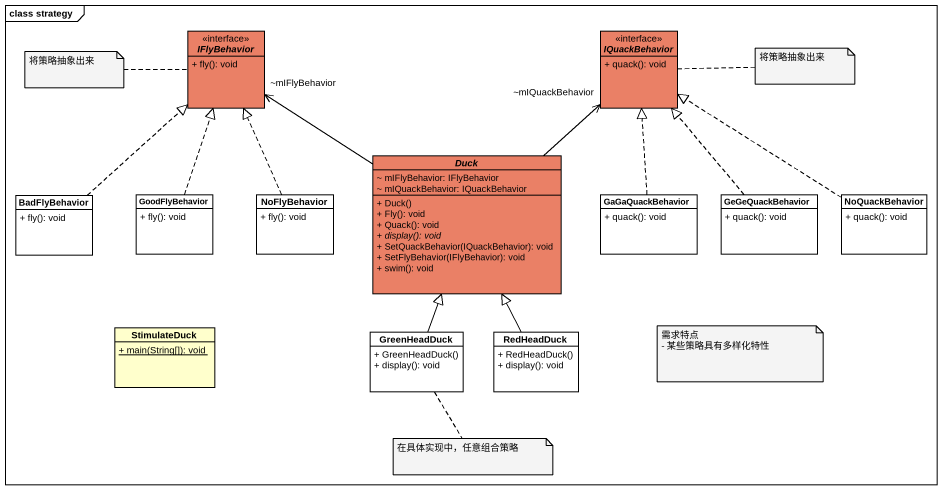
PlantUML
@startuml
mainframe class strategy
hide circle
hide empty members
skinparam classAttributeIconSize 0
interface IFlyBehavior #EA8066 {
  + fly(): void
}
interface IQuackBehavior #EA8066 {
  + quack(): void
}
abstract class Duck #EA8066 {
  ~ mIFlyBehavior: IFlyBehavior
  ~ mIQuackBehavior: IQuackBehavior
  + Duck()
  + Fly(): void
  + Quack(): void
  {abstract} + display(): void
  + SetQuackBehavior(IQuackBehavior): void
  + SetFlyBehavior(IFlyBehavior): void
  + swim(): void
}
class BadFlyBehavior #FFFFFF {
  + fly(): void
}
class GoodFlyBehavior #FFFFFF {
  + fly(): void
}
class NoFlyBehavior #FFFFFF {
  + fly(): void
}
class GaGaQuackBehavior #FFFFFF {
  + quack(): void
}
class GeGeQuackBehavior #FFFFFF {
  + quack(): void
}
class NoQuackBehavior #FFFFFF {
  + quack(): void
}
class StimulateDuck {
  {static} + main(String[]): void
}
class GreenHeadDuck #FFFFFF {
  + GreenHeadDuck()
  + display(): void
}
class RedHeadDuck #FFFFFF {
  + RedHeadDuck()
  + display(): void
}
Duck -up-> "~mIFlyBehavior" IFlyBehavior
Duck -up-> "~mIQuackBehavior" IQuackBehavior
BadFlyBehavior .up.|> IFlyBehavior
GoodFlyBehavior .up.|> IFlyBehavior
NoFlyBehavior .up.|> IFlyBehavior
GaGaQuackBehavior .up.|> IQuackBehavior
GeGeQuackBehavior .up.|> IQuackBehavior
NoQuackBehavior .up.|> IQuackBehavior
GreenHeadDuck -up-|> Duck
RedHeadDuck -up-|> Duck
note left of IFlyBehavior : 将策略抽象出来
note right of IQuackBehavior : 将策略抽象出来
note as N3
  需求特点
  - 某些策略具有多样化特性
end note
note bottom of GreenHeadDuck : 在具体实现中，任意组合策略
@enduml
